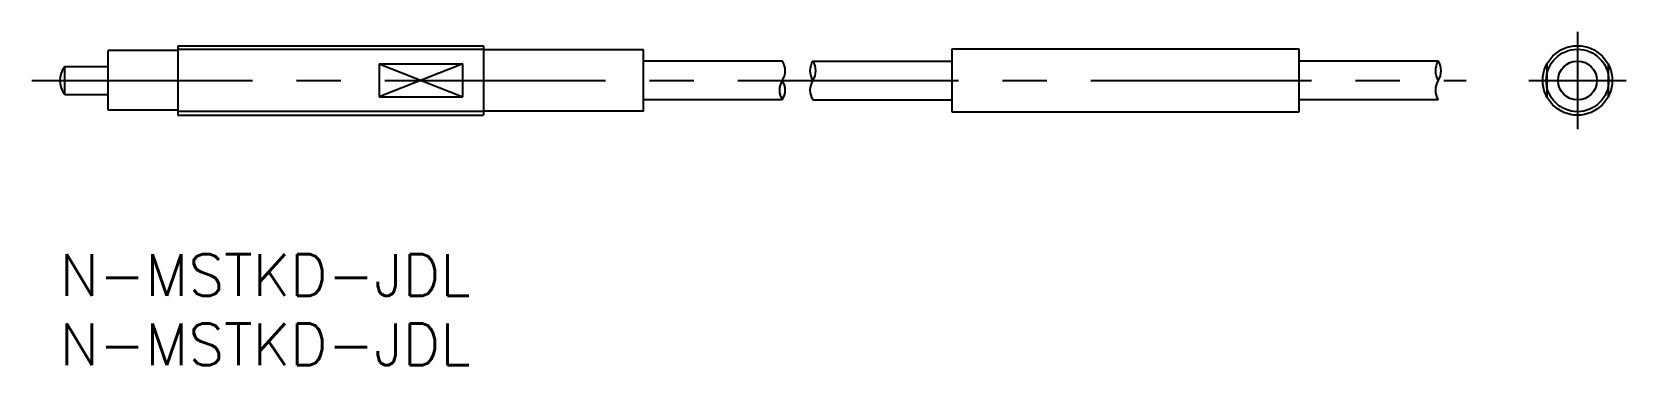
# Model space of a CAD drawing. Extents: x -2 to 113, y -8 to 16.
import ezdxf

# ---------------------------------------------------------------- set-up
doc = ezdxf.new("R2010")
doc.units = 0
doc.header["$LTSCALE"] = 0.5
doc.linetypes.add('CENTER', pattern=[50.8, 31.75, -6.35, 6.35, -6.35])
doc.linetypes.add('DASHED', pattern=[19.05, 12.7, -6.35])
for name, color, linetype in [('MSM_CENTER', 1, 'CENTER'), ('MSM_CONTINUOUS', 7, 'CONTINUOUS'), ('MSM_DASHED', 4, 'DASHED'), ('MSM_NARROW', 5, 'CONTINUOUS'), ('MSM_PART_NUMBER', 7, 'CONTINUOUS')]:
    doc.layers.add(name, color=color, linetype=linetype)
doc.styles.get("Standard").update_dxf_attribs({"font": 'txt.shx', "height": 1.5, "bigfont": 'bigfont.shx'})

# ---------------------------------------------------------------- blocks, each defined once
blk = doc.blocks.new('*U20')
at = {"layer": 'MSM_PART_NUMBER'}
blk.add_text('N-MSTKD-JDL', height=3, dxfattribs=at).set_placement((0, -3))
blk = doc.blocks.new('*U21')
at = {"layer": 'MSM_PART_NUMBER'}
blk.add_text('N-MSTKD-JDL', height=3, dxfattribs=at).set_placement((0, -8))

msp = doc.modelspace()

# ---------------------------------------------------------------- linework, layer by layer
at = {"layer": 'MSM_CENTER'}
for p, q in [((109.22, 16), (109.22, 9)), ((-2, 12.5), (101.2, 12.5)), ((105.72, 12.5), (112.72, 12.5))]:
    msp.add_line(p, q, dxfattribs=at)
at = {"layer": 'MSM_CONTINUOUS'}
for p, q in [((8.5, 15), (30.5, 15)), ((8.5, 15), (8.5, 10)), ((30.5, 15), (30.5, 10)), ((8.5, 14.65), (3.5, 14.65)), ((3.5, 10.35), (3.5, 14.65)), ((42, 14.7), (30.5, 14.7)), ((42, 10.3), (42, 14.7)), ((52, 13.9), (42, 13.9)), ((54.2, 13.9), (64.2, 13.9)), ((64.2, 14.75), (64.2, 10.25)), ((89.2, 14.75), (64.2, 14.75)), ((89.2, 10.25), (89.2, 14.75)), ((99.2, 13.9), (89.2, 13.9)), ((0.38, 13.5), (3.5, 13.5)), ((0.38, 11.5), (0.38, 13.5)), ((23, 13.69), (23, 11.31)), ((23, 13.69), (29, 13.69)), ((29, 11.31), (29, 13.69)), ((0.38, 11.5), (3.5, 11.5)), ((8.5, 10.35), (3.5, 10.35)), ((23, 11.31), (29, 11.31)), ((52, 11.1), (42, 11.1)), ((54.2, 11.1), (64.2, 11.1)), ((99.2, 11.1), (89.2, 11.1)), ((8.5, 10), (30.5, 10)), ((42, 10.3), (30.5, 10.3)), ((64.2, 10.25), (89.2, 10.25))]:
    msp.add_line(p, q, dxfattribs=at)
for radius in [2.5, 2.25, 1.4]:
    msp.add_circle((109.22, 12.5), radius, dxfattribs=at)
msp.add_arc((1.5, 12.5), 1.5, 138.1897, 221.8103, dxfattribs=at)
at = {"layer": 'MSM_DASHED'}
for p, q in [((107.02, 13.69), (107.02, 11.31)), ((111.42, 13.69), (111.42, 11.31))]:
    msp.add_line(p, q, dxfattribs=at)
at = {"layer": 'MSM_NARROW'}
for p, q in [((30.5, 14.73), (8.5, 14.73)), ((23, 13.69), (29, 11.31)), ((29, 13.69), (23, 11.31)), ((30.5, 10.27), (8.5, 10.27))]:
    msp.add_line(p, q, dxfattribs=at)
for centre, start, end in [((50.94, 13.2), 326.6015, 33.3985), ((55.26, 13.2), 146.6015, 213.3985), ((53.14, 13.2), 326.6015, 33.3986), ((100.26, 13.2), 146.6015, 213.3985), ((98.14, 13.2), 326.6015, 33.3986), ((53.06, 11.8), 146.6015, 213.3986), ((50.94, 11.8), 326.6015, 33.3985), ((55.26, 11.8), 146.6015, 213.3985), ((100.26, 11.8), 146.6015, 213.3985)]:
    msp.add_arc(centre, 1.27, start, end, dxfattribs=at)

# ---------------------------------------------------------------- block references
at = {"layer": 'MSM_CONTINUOUS'}
for name in ['*U20', '*U21']:
    msp.add_blockref(name, (0, 0), dxfattribs=at)

doc.saveas('drawing.dxf')
